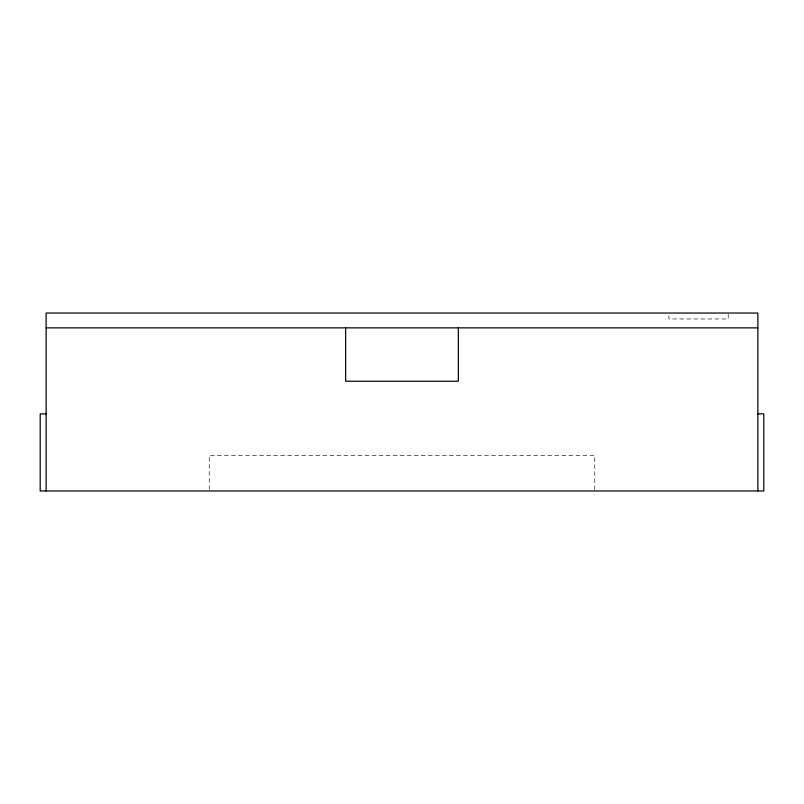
<?xml version="1.0" encoding="UTF-8"?>
<svg xmlns="http://www.w3.org/2000/svg" width="804" height="804" viewBox="0 0 804 804"><rect width="100%" height="100%" fill="white"/><g stroke="black" fill="none" stroke-linecap="round" stroke-linejoin="round"><path stroke-width="0.6" stroke-dasharray="4.02 3.01" d="M728.213 314.223L728.213 318.967L668.898 318.967L668.898 314.223M594.759 489.736L594.759 455.376L209.241 455.376L209.241 489.736"/><path stroke-width="1.21" d="M46.129 327.861L757.87 327.861M46.129 413.859L40.2 413.859L40.2 490.963L763.8 490.963L763.8 413.859L757.87 413.859M757.87 490.963L757.87 313.037L46.129 313.037L46.129 490.963M458.35 327.861L458.35 381.237L345.65 381.237L345.65 327.861"/></g></svg>
